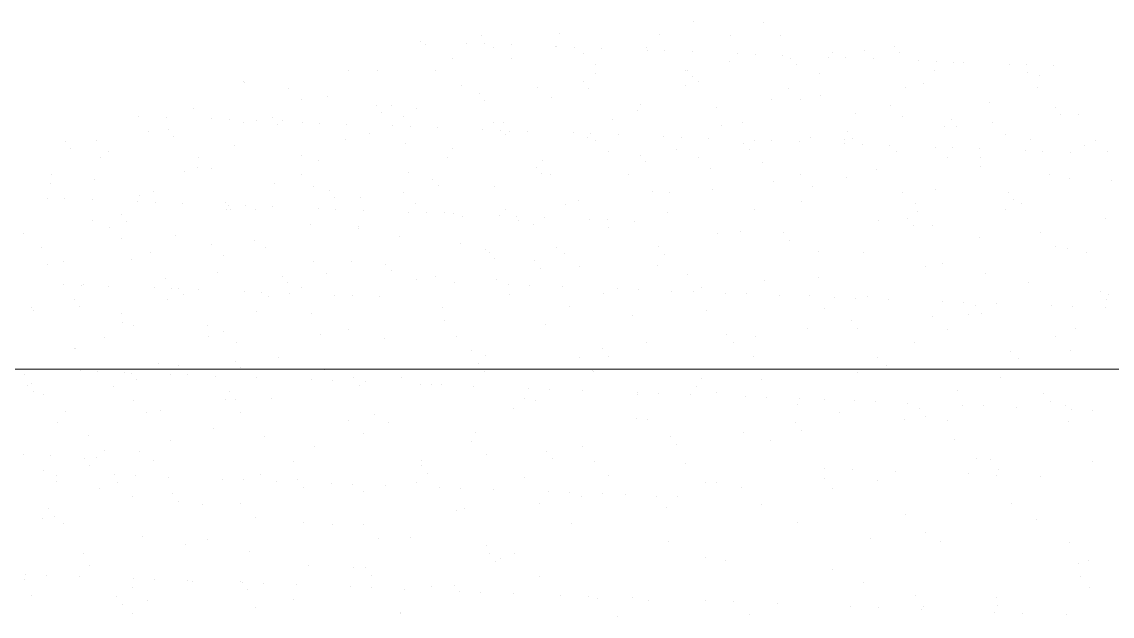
# Model space of a CAD drawing. Header units: millimetres. Extents: x 235 to 418, y 139 to 274.
# Drawn here: x 304.043 to 305.347, y 219.404 to 220.114 of the extents above; entities that cross this region are included whole.
import ezdxf

# ---------------------------------------------------------------- set-up
doc = ezdxf.new("R2010")
doc.units = ezdxf.units.MM
doc.header["$LTSCALE"] = 0.01
for name, color, linetype, lineweight in [('muros bajos', 42, 'Continuous', 18), ('puertas', 2, 'Continuous', 9), ('punto delgado', 4, 'Continuous', 0)]:
    doc.layers.add(name, color=color, linetype=linetype, lineweight=lineweight)

# ---------------------------------------------------------------- blocks, each defined once
blk = doc.blocks.new('A$C329661E2')
at = {"layer": 'puertas'}
for p, q in [((1.34308, 5.63918), (1.34308, 5.63918)), ((1.40136, 5.63854), (1.40136, 5.63854)), ((1.23053, 5.62945), (1.23053, 5.62945)), ((1.31433, 5.62855), (1.31433, 5.62855)), ((1.11395, 5.62279), (1.11395, 5.62279)), ((1.11797, 5.61973), (1.11797, 5.61973)), ((1.15224, 5.6213), (1.15224, 5.6213)), ((1.16446, 5.62728), (1.16446, 5.62728)), ((1.16692, 5.62073), (1.16692, 5.62073)), ((1.18984, 5.61983), (1.18984, 5.61983)), ((1.37346, 5.62776), (1.37346, 5.62776)), ((1.41541, 5.62772), (1.41541, 5.62772)), ((1.17482, 5.61788), (1.17482, 5.61788)), ((1.22729, 5.61856), (1.22729, 5.61856)), ((1.22814, 5.61834), (1.22814, 5.61834)), ((1.24281, 5.61777), (1.24281, 5.61777)), ((1.25035, 5.61271), (1.25035, 5.61271)), ((1.26574, 5.61688), (1.26574, 5.61688)), ((1.30286, 5.618), (1.30286, 5.618)), ((1.30403, 5.61539), (1.30403, 5.61539)), ((1.31871, 5.61482), (1.31871, 5.61482)), ((1.34163, 5.61392), (1.34163, 5.61392)), ((1.37993, 5.61243), (1.37993, 5.61243)), ((1.3946, 5.61186), (1.3946, 5.61186)), ((1.41753, 5.61097), (1.41753, 5.61097)), ((1.45935, 5.61319), (1.45935, 5.61319)), ((1.48589, 5.61529), (1.48589, 5.61529)), ((1.51153, 5.61867), (1.51153, 5.61867)), ((1.51581, 5.61314), (1.51581, 5.61314)), ((1.14025, 5.60858), (1.14025, 5.60858)), ((1.1903, 5.60827), (1.1903, 5.60827)), ((1.26071, 5.60331), (1.26071, 5.60331)), ((1.37333, 5.60556), (1.37333, 5.60556)), ((1.42449, 5.60868), (1.42449, 5.60868)), ((1.42878, 5.60315), (1.42878, 5.60315)), ((1.45582, 5.60948), (1.45582, 5.60948)), ((1.4705, 5.6089), (1.4705, 5.6089)), ((1.49342, 5.60801), (1.49342, 5.60801)), ((1.53172, 5.60652), (1.53172, 5.60652)), ((1.54639, 5.60595), (1.54639, 5.60595)), ((1.56082, 5.6052), (1.56082, 5.6052)), ((1.56932, 5.60505), (1.56932, 5.60505)), ((1.60761, 5.60356), (1.60761, 5.60356)), ((1.62229, 5.60299), (1.62229, 5.60299)), ((1.64521, 5.6021), (1.64521, 5.6021)), ((1.05322, 5.59859), (1.05322, 5.59859)), ((1.07775, 5.59855), (1.07775, 5.59855)), ((1.12621, 5.5986), (1.12621, 5.5986)), ((1.26078, 5.59584), (1.26078, 5.59584)), ((1.33624, 5.59814), (1.33624, 5.59814)), ((1.33746, 5.5987), (1.33746, 5.5987)), ((1.34174, 5.59317), (1.34174, 5.59317)), ((1.44826, 5.59547), (1.44826, 5.59547)), ((1.54524, 5.59862), (1.54524, 5.59862)), ((1.62307, 5.59703), (1.62307, 5.59703)), ((1.63315, 5.59374), (1.63315, 5.59374)), ((0.96519, 5.58882), (0.96519, 5.58882)), ((0.96618, 5.5886), (0.96618, 5.5886)), ((1.00311, 5.58355), (1.00311, 5.58355)), ((1.14822, 5.58611), (1.14822, 5.58611)), ((1.2121, 5.58403), (1.2121, 5.58403)), ((1.25042, 5.58871), (1.25042, 5.58871)), ((1.25471, 5.58318), (1.25471, 5.58318)), ((1.33571, 5.58575), (1.33571, 5.58575)), ((1.3466, 5.58874), (1.3466, 5.58874)), ((1.42213, 5.58357), (1.42213, 5.58357)), ((1.52059, 5.58402), (1.52059, 5.58402)), ((1.53603, 5.58705), (1.53603, 5.58705)), ((1.63113, 5.58406), (1.63113, 5.58406)), ((1.01346, 5.57415), (1.01346, 5.57415)), ((1.03567, 5.57639), (1.03567, 5.57639)), ((1.16339, 5.57872), (1.16339, 5.57872)), ((1.22315, 5.57603), (1.22315, 5.57603)), ((1.40804, 5.57429), (1.40804, 5.57429)), ((1.43249, 5.57417), (1.43249, 5.57417)), ((1.449, 5.57706), (1.449, 5.57706)), ((0.92311, 5.56666), (0.92311, 5.56666)), ((1.07635, 5.56874), (1.07635, 5.56874)), ((1.089, 5.56898), (1.089, 5.56898)), ((1.1106, 5.5663), (1.1106, 5.5663)), ((1.16767, 5.57319), (1.16767, 5.57319)), ((1.29548, 5.56457), (1.29548, 5.56457)), ((1.29799, 5.56947), (1.29799, 5.56947)), ((1.36196, 5.56707), (1.36196, 5.56707)), ((1.50803, 5.56901), (1.50803, 5.56901)), ((1.59107, 5.57159), (1.59107, 5.57159)), ((1.6462, 5.56718), (1.6462, 5.56718)), ((0.8771, 5.56015), (0.8771, 5.56015)), ((0.90002, 5.55926), (0.90002, 5.55926)), ((0.93831, 5.55777), (0.93831, 5.55777)), ((0.95299, 5.55719), (0.95299, 5.55719)), ((0.97591, 5.5563), (0.97591, 5.5563)), ((0.98931, 5.55875), (0.98931, 5.55875)), ((0.99804, 5.55658), (0.99804, 5.55658)), ((1.08063, 5.56321), (1.08063, 5.56321)), ((1.09935, 5.55958), (1.09935, 5.55958)), ((1.27492, 5.55709), (1.27492, 5.55709)), ((1.47851, 5.56186), (1.47851, 5.56186)), ((1.51838, 5.55961), (1.51838, 5.55961)), ((1.55916, 5.55719), (1.55916, 5.55719)), ((1.65048, 5.56165), (1.65048, 5.56165)), ((1.666, 5.5615), (1.666, 5.5615)), ((0.88549, 5.54685), (0.88549, 5.54685)), ((0.90228, 5.54876), (0.90228, 5.54876)), ((0.96486, 5.55487), (0.96486, 5.55487)), ((0.9936, 5.55322), (0.9936, 5.55322)), ((1.01421, 5.55481), (1.01421, 5.55481)), ((1.02889, 5.55424), (1.02889, 5.55424)), ((1.05181, 5.55334), (1.05181, 5.55334)), ((1.0901, 5.55185), (1.0901, 5.55185)), ((1.10478, 5.55128), (1.10478, 5.55128)), ((1.1277, 5.55039), (1.1277, 5.55039)), ((1.166, 5.5489), (1.166, 5.5489)), ((1.17489, 5.55442), (1.17489, 5.55442)), ((1.18067, 5.54833), (1.18067, 5.54833)), ((1.18293, 5.55485), (1.18293, 5.55485)), ((1.18789, 5.5471), (1.18789, 5.5471)), ((1.2036, 5.54743), (1.2036, 5.54743)), ((1.36596, 5.55214), (1.36596, 5.55214)), ((1.38388, 5.5549), (1.38388, 5.5549)), ((1.47213, 5.54721), (1.47213, 5.54721)), ((1.55344, 5.55177), (1.55344, 5.55177)), ((1.56345, 5.55166), (1.56345, 5.55166)), ((1.59392, 5.55444), (1.59392, 5.55444)), ((0.81524, 5.53878), (0.81524, 5.53878)), ((0.84175, 5.53983), (0.84175, 5.53983)), ((0.90656, 5.54324), (0.90656, 5.54324)), ((1.05075, 5.54031), (1.05075, 5.54031)), ((1.07037, 5.54512), (1.07037, 5.54512)), ((1.10085, 5.53711), (1.10085, 5.53711)), ((1.18525, 5.54501), (1.18525, 5.54501)), ((1.24189, 5.54594), (1.24189, 5.54594)), ((1.2534, 5.54241), (1.2534, 5.54241)), ((1.25657, 5.54537), (1.25657, 5.54537)), ((1.26078, 5.53985), (1.26078, 5.53985)), ((1.27949, 5.54448), (1.27949, 5.54448)), ((1.31779, 5.54299), (1.31779, 5.54299)), ((1.33246, 5.54241), (1.33246, 5.54241)), ((1.35539, 5.54152), (1.35539, 5.54152)), ((1.38509, 5.53722), (1.38509, 5.53722)), ((1.39368, 5.54003), (1.39368, 5.54003)), ((1.40836, 5.53946), (1.40836, 5.53946)), ((1.43128, 5.53856), (1.43128, 5.53856)), ((1.44089, 5.54205), (1.44089, 5.54205)), ((1.46958, 5.53707), (1.46958, 5.53707)), ((1.46978, 5.54033), (1.46978, 5.54033)), ((1.47641, 5.54168), (1.47641, 5.54168)), ((1.60427, 5.54504), (1.60427, 5.54504)), ((1.62578, 5.54032), (1.62578, 5.54032)), ((1.67981, 5.53987), (1.67981, 5.53987)), ((0.81952, 5.53325), (0.81952, 5.53325)), ((0.85211, 5.53042), (0.85211, 5.53042)), ((0.95782, 5.5354), (0.95782, 5.5354)), ((1.14085, 5.53269), (1.14085, 5.53269)), ((1.27114, 5.53045), (1.27114, 5.53045)), ((1.32833, 5.53233), (1.32833, 5.53233)), ((1.38937, 5.53169), (1.38937, 5.53169)), ((1.48425, 5.5365), (1.48425, 5.5365)), ((1.50717, 5.53561), (1.50717, 5.53561)), ((1.51322, 5.53059), (1.51322, 5.53059)), ((1.54547, 5.53412), (1.54547, 5.53412)), ((1.56015, 5.53355), (1.56015, 5.53355)), ((1.58307, 5.53265), (1.58307, 5.53265)), ((1.62137, 5.53116), (1.62137, 5.53116)), ((1.63604, 5.53059), (1.63604, 5.53059)), ((1.65896, 5.5297), (1.65896, 5.5297)), ((1.6707, 5.53556), (1.6707, 5.53556)), ((1.69017, 5.53047), (1.69017, 5.53047)), ((0.84526, 5.52567), (0.84526, 5.52567)), ((0.92764, 5.52526), (0.92764, 5.52526)), ((1.01381, 5.52713), (1.01381, 5.52713)), ((1.02829, 5.52296), (1.02829, 5.52296)), ((1.13664, 5.52574), (1.13664, 5.52574)), ((1.21578, 5.5226), (1.21578, 5.5226)), ((1.29806, 5.52723), (1.29806, 5.52723)), ((1.30234, 5.52171), (1.30234, 5.52171)), ((1.34667, 5.52528), (1.34667, 5.52528)), ((1.40067, 5.52087), (1.40067, 5.52087)), ((1.55567, 5.52576), (1.55567, 5.52576)), ((1.58367, 5.52557), (1.58367, 5.52557)), ((0.8035, 5.51115), (0.8035, 5.51115)), ((0.91574, 5.51324), (0.91574, 5.51324)), ((0.92678, 5.51714), (0.92678, 5.51714)), ((0.938, 5.51586), (0.938, 5.51586)), ((1.01353, 5.51069), (1.01353, 5.51069)), ((1.10322, 5.51288), (1.10322, 5.51288)), ((1.21102, 5.51725), (1.21102, 5.51725)), ((1.2153, 5.51172), (1.2153, 5.51172)), ((1.22253, 5.51117), (1.22253, 5.51117)), ((1.28811, 5.51115), (1.28811, 5.51115)), ((1.35703, 5.51588), (1.35703, 5.51588)), ((1.43256, 5.51071), (1.43256, 5.51071)), ((1.49663, 5.51558), (1.49663, 5.51558)), ((1.5837, 5.51816), (1.5837, 5.51816)), ((1.64156, 5.51119), (1.64156, 5.51119)), ((0.80318, 5.50351), (0.80318, 5.50351)), ((0.83974, 5.50716), (0.83974, 5.50716)), ((0.99067, 5.50315), (0.99067, 5.50315)), ((1.02389, 5.50129), (1.02389, 5.50129)), ((1.12398, 5.50726), (1.12398, 5.50726)), ((1.12827, 5.50173), (1.12827, 5.50173)), ((1.17556, 5.50142), (1.17556, 5.50142)), ((1.40959, 5.5056), (1.40959, 5.5056)), ((1.44292, 5.50131), (1.44292, 5.50131)), ((1.47114, 5.50844), (1.47114, 5.50844)), ((1.65863, 5.50807), (1.65863, 5.50807)), ((1.69383, 5.5057), (1.69383, 5.5057)), ((0.80028, 5.49128), (0.80028, 5.49128)), ((0.87811, 5.49343), (0.87811, 5.49343)), ((0.88939, 5.49658), (0.88939, 5.49658)), ((1.03695, 5.49727), (1.03695, 5.49727)), ((1.04123, 5.49175), (1.04123, 5.49175)), ((1.063, 5.4917), (1.063, 5.4917)), ((1.09943, 5.49612), (1.09943, 5.49612)), ((1.30842, 5.4966), (1.30842, 5.4966)), ((1.32256, 5.49561), (1.32256, 5.49561)), ((1.35859, 5.49871), (1.35859, 5.49871)), ((1.51845, 5.49614), (1.51845, 5.49614)), ((1.54607, 5.49835), (1.54607, 5.49835)), ((1.6068, 5.49572), (1.6068, 5.49572)), ((0.81496, 5.4907), (0.81496, 5.4907)), ((0.83788, 5.48981), (0.83788, 5.48981)), ((0.87617, 5.48832), (0.87617, 5.48832)), ((0.89085, 5.48775), (0.89085, 5.48775)), ((0.91377, 5.48685), (0.91377, 5.48685)), ((0.94991, 5.48729), (0.94991, 5.48729)), ((0.95044, 5.48197), (0.95044, 5.48197)), ((0.95207, 5.48536), (0.95207, 5.48536)), ((0.96674, 5.48479), (0.96674, 5.48479)), ((0.97528, 5.48201), (0.97528, 5.48201)), ((0.98967, 5.4839), (0.98967, 5.4839)), ((1.02796, 5.48241), (1.02796, 5.48241)), ((1.10978, 5.48672), (1.10978, 5.48672)), ((1.23552, 5.48562), (1.23552, 5.48562)), ((1.24603, 5.48899), (1.24603, 5.48899)), ((1.39431, 5.48203), (1.39431, 5.48203)), ((1.43352, 5.48862), (1.43352, 5.48862)), ((1.52881, 5.48674), (1.52881, 5.48674)), ((1.61108, 5.49019), (1.61108, 5.49019)), ((1.6184, 5.48689), (1.6184, 5.48689)), ((0.86287, 5.4773), (0.86287, 5.4773)), ((0.95419, 5.48176), (0.95419, 5.48176)), ((1.04264, 5.48184), (1.04264, 5.48184)), ((1.06556, 5.48094), (1.06556, 5.48094)), ((1.10386, 5.47945), (1.10386, 5.47945)), ((1.11853, 5.47888), (1.11853, 5.47888)), ((1.13347, 5.47926), (1.13347, 5.47926)), ((1.14146, 5.47799), (1.14146, 5.47799)), ((1.14848, 5.47564), (1.14848, 5.47564)), ((1.17975, 5.4765), (1.17975, 5.4765)), ((1.18532, 5.48155), (1.18532, 5.48155)), ((1.19443, 5.47592), (1.19443, 5.47592)), ((1.21735, 5.47503), (1.21735, 5.47503)), ((1.25565, 5.47354), (1.25565, 5.47354)), ((1.27032, 5.47297), (1.27032, 5.47297)), ((1.32096, 5.4789), (1.32096, 5.4789)), ((1.4978, 5.47293), (1.4978, 5.47293)), ((1.5225, 5.4746), (1.5225, 5.4746)), ((1.53094, 5.47982), (1.53094, 5.47982)), ((1.60435, 5.48158), (1.60435, 5.48158)), ((1.68888, 5.47446), (1.68888, 5.47446)), ((0.83789, 5.47225), (0.83789, 5.47225)), ((0.85218, 5.46696), (0.85218, 5.46696)), ((0.86716, 5.47177), (0.86716, 5.47177)), ((1.02092, 5.46954), (1.02092, 5.46954)), ((1.06118, 5.46744), (1.06118, 5.46744)), ((1.06145, 5.46565), (1.06145, 5.46565)), ((1.19567, 5.47215), (1.19567, 5.47215)), ((1.20841, 5.46918), (1.20841, 5.46918)), ((1.27121, 5.46698), (1.27121, 5.46698)), ((1.29324, 5.47207), (1.29324, 5.47207)), ((1.52765, 5.46796), (1.52765, 5.46796)), ((1.54336, 5.46854), (1.54336, 5.46854)), ((0.78012, 5.46179), (0.78012, 5.46179)), ((0.86254, 5.45756), (0.86254, 5.45756)), ((0.90836, 5.45981), (0.90836, 5.45981)), ((0.97441, 5.45567), (0.97441, 5.45567)), ((1.09585, 5.45945), (1.09585, 5.45945)), ((1.36274, 5.46126), (1.36274, 5.46126)), ((1.38197, 5.46289), (1.38197, 5.46289)), ((1.41806, 5.46261), (1.41806, 5.46261)), ((1.4232, 5.45598), (1.4232, 5.45598)), ((1.58237, 5.45801), (1.58237, 5.45801)), ((1.63401, 5.46234), (1.63401, 5.46234)), ((0.79581, 5.45009), (0.79581, 5.45009)), ((0.88738, 5.44568), (0.88738, 5.44568)), ((0.93807, 5.45239), (0.93807, 5.45239)), ((0.98329, 5.44973), (0.98329, 5.44973)), ((1.14707, 5.45288), (1.14707, 5.45288)), ((1.16818, 5.448), (1.16818, 5.448)), ((1.17162, 5.44578), (1.17162, 5.44578)), ((1.22767, 5.44959), (1.22767, 5.44959)), ((1.31362, 5.45063), (1.31362, 5.45063)), ((1.44731, 5.44634), (1.44731, 5.44634)), ((1.48504, 5.44541), (1.48504, 5.44541)), ((1.64643, 5.45106), (1.64643, 5.45106)), ((1.65635, 5.44863), (1.65635, 5.44863)), ((1.67229, 5.44591), (1.67229, 5.44591)), ((0.81393, 5.43829), (0.81393, 5.43829)), ((0.87074, 5.44), (0.87074, 5.44)), ((0.94843, 5.44299), (0.94843, 5.44299)), ((1.02396, 5.43783), (1.02396, 5.43783)), ((1.05563, 5.43827), (1.05563, 5.43827)), ((1.1759, 5.44026), (1.1759, 5.44026)), ((1.20917, 5.43865), (1.20917, 5.43865)), ((1.23424, 5.44483), (1.23424, 5.44483)), ((1.31876, 5.444), (1.31876, 5.444)), ((1.55191, 5.43665), (1.55191, 5.43665)), ((0.80034, 5.43569), (0.80034, 5.43569)), ((0.94307, 5.42855), (0.94307, 5.42855)), ((1.03432, 5.42843), (1.03432, 5.42843)), ((1.08458, 5.4358), (1.08458, 5.4358)), ((1.08886, 5.43027), (1.08886, 5.43027)), ((1.21431, 5.43201), (1.21431, 5.43201)), ((1.24667, 5.43355), (1.24667, 5.43355)), ((1.31224, 5.43467), (1.31224, 5.43467)), ((1.33731, 5.42735), (1.33731, 5.42735)), ((1.53722, 5.43424), (1.53722, 5.43424)), ((1.58811, 5.42793), (1.58811, 5.42793)), ((0.81403, 5.41887), (0.81403, 5.41887)), ((0.82871, 5.4183), (0.82871, 5.4183)), ((0.83052, 5.41882), (0.83052, 5.41882)), ((0.89982, 5.42372), (0.89982, 5.42372)), ((0.99754, 5.42581), (0.99754, 5.42581)), ((1.00183, 5.42028), (1.00183, 5.42028)), ((1.10985, 5.42326), (1.10985, 5.42326)), ((1.1261, 5.42584), (1.1261, 5.42584)), ((1.14186, 5.42048), (1.14186, 5.42048)), ((1.17717, 5.423), (1.17717, 5.423)), ((1.18782, 5.41869), (1.18782, 5.41869)), ((1.20543, 5.418), (1.20543, 5.418)), ((1.40216, 5.42257), (1.40216, 5.42257)), ((1.44746, 5.42467), (1.44746, 5.42467)), ((1.62402, 5.42049), (1.62402, 5.42049)), ((0.85163, 5.41741), (0.85163, 5.41741)), ((0.88993, 5.41592), (0.88993, 5.41592)), ((0.9046, 5.41535), (0.9046, 5.41535)), ((0.91051, 5.41583), (0.91051, 5.41583)), ((0.91479, 5.4103), (0.91479, 5.4103)), ((0.92753, 5.41445), (0.92753, 5.41445)), ((0.96582, 5.41296), (0.96582, 5.41296)), ((0.9805, 5.41239), (0.9805, 5.41239)), ((0.98571, 5.40915), (0.98571, 5.40915)), ((1.00342, 5.4115), (1.00342, 5.4115)), ((1.01355, 5.41611), (1.01355, 5.41611)), ((1.04172, 5.41001), (1.04172, 5.41001)), ((1.05639, 5.40943), (1.05639, 5.40943)), ((1.18834, 5.41042), (1.18834, 5.41042)), ((1.23294, 5.41693), (1.23294, 5.41693)), ((1.26709, 5.4109), (1.26709, 5.4109)), ((1.27889, 5.41514), (1.27889, 5.41514)), ((1.2965, 5.41445), (1.2965, 5.41445)), ((1.32401, 5.41338), (1.32401, 5.41338)), ((1.34302, 5.41268), (1.34302, 5.41268)), ((1.34974, 5.41607), (1.34974, 5.41607)), ((1.36997, 5.41159), (1.36997, 5.41159)), ((1.38758, 5.41091), (1.38758, 5.41091)), ((1.41508, 5.40984), (1.41508, 5.40984)), ((1.44038, 5.40987), (1.44038, 5.40987)), ((1.48895, 5.40882), (1.48895, 5.40882)), ((1.68411, 5.41281), (1.68411, 5.41281)), ((1.69118, 5.41044), (1.69118, 5.41044)), ((0.82347, 5.40584), (0.82347, 5.40584)), ((0.82775, 5.40031), (0.82775, 5.40031)), ((0.90099, 5.40639), (0.90099, 5.40639)), ((1.07931, 5.40854), (1.07931, 5.40854)), ((1.23858, 5.4007), (1.23858, 5.4007)), ((1.46104, 5.40805), (1.46104, 5.40805)), ((1.47865, 5.40736), (1.47865, 5.40736)), ((1.50616, 5.40629), (1.50616, 5.40629)), ((1.55211, 5.4045), (1.55211, 5.4045)), ((1.56972, 5.40381), (1.56972, 5.40381)), ((1.57966, 5.40083), (1.57966, 5.40083)), ((1.59723, 5.40274), (1.59723, 5.40274)), ((1.64319, 5.40095), (1.64319, 5.40095)), ((1.6608, 5.40027), (1.6608, 5.40027)), ((1.68925, 5.40618), (1.68925, 5.40618)), ((0.78707, 5.39927), (0.78707, 5.39927)), ((0.78844, 5.39666), (0.78844, 5.39666)), ((0.86261, 5.3941), (0.86261, 5.3941)), ((0.97592, 5.3963), (0.97592, 5.3963)), ((1.02205, 5.39419), (1.02205, 5.39419)), ((1.13202, 5.39923), (1.13202, 5.39923)), ((1.29141, 5.39294), (1.29141, 5.39294)), ((1.35389, 5.39715), (1.35389, 5.39715)), ((1.45281, 5.39859), (1.45281, 5.39859)), ((1.54345, 5.39238), (1.54345, 5.39238)), ((1.57352, 5.3939), (1.57352, 5.3939)), ((1.58481, 5.39419), (1.58481, 5.39419)), ((1.6883, 5.39919), (1.6883, 5.39919)), ((0.86337, 5.38658), (0.86337, 5.38658)), ((0.87296, 5.3847), (0.87296, 5.3847)), ((0.93501, 5.3842), (0.93501, 5.3842)), ((1.13413, 5.38872), (1.13413, 5.38872)), ((1.21882, 5.38548), (1.21882, 5.38548)), ((1.43846, 5.38223), (1.43846, 5.38223)), ((1.47522, 5.38884), (1.47522, 5.38884)), ((1.48036, 5.38221), (1.48036, 5.38221)), ((1.66344, 5.3818), (1.66344, 5.3818)), ((0.84797, 5.37422), (0.84797, 5.37422)), ((0.9357, 5.37512), (0.9357, 5.37512)), ((0.9485, 5.37953), (0.9485, 5.37953)), ((1.02969, 5.37673), (1.02969, 5.37673)), ((1.05304, 5.38108), (1.05304, 5.38108)), ((1.08376, 5.37381), (1.08376, 5.37381)), ((1.14368, 5.37488), (1.14368, 5.37488)), ((1.37078, 5.37686), (1.37078, 5.37686)), ((1.39448, 5.37545), (1.39448, 5.37545)), ((1.55588, 5.3811), (1.55588, 5.3811)), ((1.64652, 5.3749), (1.64652, 5.3749)), ((0.82314, 5.3654), (0.82314, 5.3654)), ((0.82436, 5.36542), (0.82436, 5.36542)), ((0.95886, 5.37013), (0.95886, 5.37013)), ((1.15611, 5.36359), (1.15611, 5.36359)), ((1.26633, 5.36488), (1.26633, 5.36488)), ((1.30339, 5.37056), (1.30339, 5.37056)), ((1.37592, 5.37023), (1.37592, 5.37023)), ((1.52837, 5.37013), (1.52837, 5.37013)), ((1.65895, 5.36362), (1.65895, 5.36362)), ((0.95814, 5.35435), (0.95814, 5.35435)), ((0.99472, 5.35795), (0.99472, 5.35795)), ((1.16833, 5.35889), (1.16833, 5.35889)), ((1.24675, 5.35739), (1.24675, 5.35739)), ((1.27147, 5.35824), (1.27147, 5.35824)), ((1.39331, 5.35846), (1.39331, 5.35846)), ((1.49755, 5.35797), (1.49755, 5.35797)), ((1.60907, 5.36288), (1.60907, 5.36288)), ((1.61517, 5.35638), (1.61517, 5.35638)), ((0.78949, 5.34796), (0.78949, 5.34796)), ((0.82779, 5.34647), (0.82779, 5.34647)), ((0.84246, 5.3459), (0.84246, 5.3459)), ((0.86539, 5.34501), (0.86539, 5.34501)), ((0.89362, 5.35296), (0.89362, 5.35296)), ((0.91025, 5.35085), (0.91025, 5.35085)), ((0.96242, 5.34882), (0.96242, 5.34882)), ((1.03326, 5.34722), (1.03326, 5.34722)), ((1.16189, 5.35289), (1.16189, 5.35289)), ((1.16703, 5.34626), (1.16703, 5.34626)), ((1.25824, 5.34679), (1.25824, 5.34679)), ((1.25918, 5.34611), (1.25918, 5.34611)), ((1.48011, 5.34471), (1.48011, 5.34471)), ((1.50462, 5.3509), (1.50462, 5.3509)), ((0.78106, 5.34324), (0.78106, 5.34324)), ((0.78714, 5.3358), (0.78714, 5.3358)), ((0.8711, 5.34436), (0.8711, 5.34436)), ((0.87539, 5.33884), (0.87539, 5.33884)), ((0.90368, 5.34352), (0.90368, 5.34352)), ((0.91836, 5.34294), (0.91836, 5.34294)), ((0.94128, 5.34205), (0.94128, 5.34205)), ((0.97622, 5.34069), (0.97622, 5.34069)), ((1.02218, 5.3389), (1.02218, 5.3389)), ((1.03979, 5.33821), (1.03979, 5.33821)), ((1.05745, 5.34091), (1.05745, 5.34091)), ((1.0673, 5.33714), (1.0673, 5.33714)), ((1.09779, 5.34046), (1.09779, 5.34046)), ((1.34982, 5.33991), (1.34982, 5.33991)), ((1.40018, 5.33891), (1.40018, 5.33891)), ((1.60062, 5.34049), (1.60062, 5.34049)), ((0.78407, 5.33438), (0.78407, 5.33438)), ((0.78835, 5.32885), (0.78835, 5.32885)), ((0.7975, 5.3264), (0.7975, 5.3264)), ((0.85599, 5.33315), (0.85599, 5.33315)), ((0.953, 5.32893), (0.953, 5.32893)), ((1.06259, 5.33427), (1.06259, 5.33427)), ((1.11325, 5.33535), (1.11325, 5.33535)), ((1.12318, 5.33512), (1.12318, 5.33512)), ((1.13086, 5.33467), (1.13086, 5.33467)), ((1.15837, 5.3336), (1.15837, 5.3336)), ((1.20432, 5.33181), (1.20432, 5.33181)), ((1.22194, 5.33112), (1.22194, 5.33112)), ((1.24944, 5.33005), (1.24944, 5.33005)), ((1.2954, 5.32826), (1.2954, 5.32826)), ((1.29574, 5.32693), (1.29574, 5.32693)), ((1.31301, 5.32757), (1.31301, 5.32757)), ((1.34052, 5.3265), (1.34052, 5.3265)), ((1.34504, 5.33304), (1.34504, 5.33304)), ((1.36225, 5.32863), (1.36225, 5.32863)), ((1.56468, 5.32979), (1.56468, 5.32979)), ((1.63682, 5.32706), (1.63682, 5.32706)), ((0.87304, 5.32124), (0.87304, 5.32124)), ((0.95006, 5.3224), (0.95006, 5.3224)), ((0.95814, 5.32229), (0.95814, 5.32229)), ((0.98811, 5.32345), (0.98811, 5.32345)), ((1.20086, 5.32298), (1.20086, 5.32298)), ((1.20997, 5.32137), (1.20997, 5.32137)), ((1.38647, 5.32471), (1.38647, 5.32471)), ((1.40408, 5.32403), (1.40408, 5.32403)), ((1.42961, 5.31812), (1.42961, 5.31812)), ((1.43159, 5.32295), (1.43159, 5.32295)), ((1.45289, 5.32243), (1.45289, 5.32243)), ((1.47754, 5.32116), (1.47754, 5.32116)), ((1.49516, 5.32048), (1.49516, 5.32048)), ((1.52266, 5.31941), (1.52266, 5.31941)), ((1.56862, 5.31762), (1.56862, 5.31762)), ((1.64197, 5.32042), (1.64197, 5.32042)), ((1.65459, 5.31769), (1.65459, 5.31769)), ((0.81577, 5.31197), (0.81577, 5.31197)), ((0.88339, 5.31184), (0.88339, 5.31184)), ((0.89561, 5.31274), (0.89561, 5.31274)), ((0.96249, 5.31112), (0.96249, 5.31112)), ((1.07491, 5.3097), (1.07491, 5.3097)), ((1.19129, 5.31495), (1.19129, 5.31495)), ((1.46532, 5.31115), (1.46532, 5.31115)), ((1.53238, 5.31507), (1.53238, 5.31507)), ((1.53752, 5.30844), (1.53752, 5.30844)), ((1.58623, 5.31693), (1.58623, 5.31693)), ((1.61374, 5.31586), (1.61374, 5.31586)), ((1.65969, 5.31407), (1.65969, 5.31407)), ((1.6773, 5.31338), (1.6773, 5.31338)), ((0.80857, 5.30275), (0.80857, 5.30275)), ((1.05313, 5.30492), (1.05313, 5.30492)), ((1.08685, 5.30296), (1.08685, 5.30296)), ((1.29454, 5.30645), (1.29454, 5.30645)), ((1.30393, 5.3055), (1.30393, 5.3055)), ((1.42794, 5.30309), (1.42794, 5.30309)), ((1.51953, 5.30602), (1.51953, 5.30602)), ((1.55596, 5.30495), (1.55596, 5.30495)), ((1.65787, 5.3039), (1.65787, 5.3039)), ((0.83479, 5.29256), (0.83479, 5.29256)), ((0.93984, 5.29803), (0.93984, 5.29803)), ((0.98241, 5.29098), (0.98241, 5.29098)), ((1.06556, 5.29364), (1.06556, 5.29364)), ((1.15948, 5.29478), (1.15948, 5.29478)), ((1.32349, 5.2911), (1.32349, 5.2911)), ((1.38446, 5.29435), (1.38446, 5.29435)), ((1.43308, 5.29645), (1.43308, 5.29645)), ((0.90416, 5.28799), (0.90416, 5.28799)), ((1.02441, 5.28311), (1.02441, 5.28311)), ((1.1562, 5.28744), (1.1562, 5.28744)), ((1.24939, 5.28268), (1.24939, 5.28268)), ((1.32863, 5.28447), (1.32863, 5.28447)), ((1.40699, 5.28802), (1.40699, 5.28802)), ((1.5616, 5.28854), (1.5616, 5.28854)), ((0.78032, 5.27645), (0.78032, 5.27645)), ((0.80324, 5.27556), (0.80324, 5.27556)), ((0.8317, 5.2729), (0.8317, 5.2729)), ((0.84154, 5.27407), (0.84154, 5.27407)), ((0.84862, 5.27973), (0.84862, 5.27973)), ((0.87796, 5.27899), (0.87796, 5.27899)), ((1.16863, 5.27616), (1.16863, 5.27616)), ((1.21905, 5.27912), (1.21905, 5.27912)), ((1.22419, 5.27249), (1.22419, 5.27249)), ((1.5801, 5.27306), (1.5801, 5.27306)), ((1.59174, 5.27221), (1.59174, 5.27221)), ((0.79757, 5.26294), (0.79757, 5.26294)), ((0.83598, 5.26737), (0.83598, 5.26737)), ((0.88935, 5.27145), (0.88935, 5.27145)), ((1.00723, 5.27051), (1.00723, 5.27051)), ((1.11433, 5.27101), (1.11433, 5.27101)), ((1.11461, 5.26714), (1.11461, 5.26714)), ((1.25927, 5.26996), (1.25927, 5.26996)), ((1.33619, 5.26893), (1.33619, 5.26893)), ((1.45232, 5.26465), (1.45232, 5.26465)), ((1.4758, 5.26374), (1.4758, 5.26374)), ((1.59859, 5.26337), (1.59859, 5.26337)), ((1.67733, 5.27021), (1.67733, 5.27021)), ((0.80793, 5.25354), (0.80793, 5.25354)), ((0.8084, 5.25855), (0.8084, 5.25855)), ((0.85654, 5.25911), (0.85654, 5.25911)), ((0.87415, 5.25843), (0.87415, 5.25843)), ((0.90165, 5.25736), (0.90165, 5.25736)), ((0.94761, 5.25557), (0.94761, 5.25557)), ((0.96522, 5.25488), (0.96522, 5.25488)), ((0.97926, 5.25934), (0.97926, 5.25934)), ((0.99273, 5.25381), (0.99273, 5.25381)), ((1.01016, 5.25515), (1.01016, 5.25515)), ((1.11975, 5.2605), (1.11975, 5.2605)), ((1.20113, 5.25726), (1.20113, 5.25726)), ((1.2717, 5.25868), (1.2717, 5.25868)), ((1.45248, 5.25623), (1.45248, 5.25623)), ((1.49724, 5.25465), (1.49724, 5.25465)), ((1.51248, 5.26231), (1.51248, 5.26231)), ((1.57375, 5.25992), (1.57375, 5.25992)), ((1.59723, 5.25901), (1.59723, 5.25901)), ((1.63391, 5.25758), (1.63391, 5.25758)), ((0.8442, 5.24767), (0.8442, 5.24767)), ((0.8595, 5.25245), (0.8595, 5.25245)), ((1.0153, 5.24852), (1.0153, 5.24852)), ((1.03868, 5.25202), (1.03868, 5.25202)), ((1.05629, 5.25133), (1.05629, 5.25133)), ((1.06606, 5.24559), (1.06606, 5.24559)), ((1.0838, 5.25026), (1.0838, 5.25026)), ((1.1103, 5.25303), (1.1103, 5.25303)), ((1.12976, 5.24847), (1.12976, 5.24847)), ((1.14737, 5.24778), (1.14737, 5.24778)), ((1.17487, 5.24671), (1.17487, 5.24671)), ((1.22083, 5.24492), (1.22083, 5.24492)), ((1.23844, 5.24424), (1.23844, 5.24424)), ((1.3529, 5.25316), (1.3529, 5.25316)), ((1.36234, 5.25248), (1.36234, 5.25248)), ((1.38313, 5.24898), (1.38313, 5.24898)), ((1.45933, 5.24739), (1.45933, 5.24739)), ((0.87193, 5.24117), (0.87193, 5.24117)), ((0.90572, 5.24317), (0.90572, 5.24317)), ((0.91086, 5.23654), (0.91086, 5.23654)), ((0.96257, 5.23497), (0.96257, 5.23497)), ((1.21337, 5.23555), (1.21337, 5.23555)), ((1.24845, 5.24117), (1.24845, 5.24117)), ((1.26595, 5.24317), (1.26595, 5.24317)), ((1.2857, 5.24234), (1.2857, 5.24234)), ((1.3119, 5.24138), (1.3119, 5.24138)), ((1.32951, 5.24069), (1.32951, 5.24069)), ((0.80128, 5.23119), (0.80128, 5.23119)), ((0.93099, 5.23392), (0.93099, 5.23392)), ((1.14401, 5.22919), (1.14401, 5.22919)), ((1.15063, 5.23067), (1.15063, 5.23067)), ((1.32007, 5.23141), (1.32007, 5.23141)), ((1.3997, 5.23393), (1.3997, 5.23393)), ((1.61, 5.23476), (1.61, 5.23476)), ((0.79593, 5.22226), (0.79593, 5.22226)), ((0.80642, 5.22455), (0.80642, 5.22455)), ((0.8136, 5.21804), (0.8136, 5.21804)), ((0.975, 5.22369), (0.975, 5.22369)), ((1.01556, 5.219), (1.01556, 5.219)), ((1.03957, 5.21721), (1.03957, 5.21721)), ((1.06564, 5.21749), (1.06564, 5.21749)), ((1.24055, 5.21857), (1.24055, 5.21857)), ((1.42991, 5.2192), (1.42991, 5.2192)), ((1.52056, 5.22567), (1.52056, 5.22567)), ((1.63094, 5.22162), (1.63094, 5.22162)), ((1.53713, 5.21063), (1.53713, 5.21063)), ((0.8805, 5.20734), (0.8805, 5.20734)), ((0.91667, 5.20056), (0.91667, 5.20056)), ((0.93512, 5.20522), (0.93512, 5.20522)), ((1.07807, 5.20621), (1.07807, 5.20621)), ((1.10548, 5.2069), (1.10548, 5.2069)), ((1.16871, 5.20001), (1.16871, 5.20001)), ((1.32193, 5.20309), (1.32193, 5.20309)), ((1.49168, 5.20564), (1.49168, 5.20564)), ((1.5498, 5.20306), (1.5498, 5.20306)), ((1.65798, 5.20236), (1.65798, 5.20236)), ((0.83068, 5.19324), (0.83068, 5.19324)), ((0.97041, 5.19523), (0.97041, 5.19523)), ((1.17177, 5.19337), (1.17177, 5.19337)), ((1.19228, 5.19315), (1.19228, 5.19315)), ((1.35242, 5.18966), (1.35242, 5.18966)), ((0.83535, 5.18356), (0.83535, 5.18356)), ((1.01974, 5.18307), (1.01974, 5.18307)), ((1.05721, 5.18148), (1.05721, 5.18148)), ((1.06732, 5.18138), (1.06732, 5.18138)), ((1.17691, 5.18673), (1.17691, 5.18673)), ((1.18114, 5.18872), (1.18114, 5.18872)), ((1.36971, 5.1875), (1.36971, 5.1875)), ((1.66553, 5.18473), (1.66553, 5.18473)), ((1.67455, 5.18732), (1.67455, 5.18732)), ((0.78138, 5.17121), (0.78138, 5.17121)), ((0.78197, 5.17578), (0.78197, 5.17578)), ((0.79958, 5.17509), (0.79958, 5.17509)), ((0.82708, 5.17402), (0.82708, 5.17402)), ((0.87304, 5.17223), (0.87304, 5.17223)), ((0.89065, 5.17154), (0.89065, 5.17154)), ((1.07246, 5.17475), (1.07246, 5.17475)), ((1.21317, 5.17368), (1.21317, 5.17368)), ((1.45936, 5.17978), (1.45936, 5.17978)), ((1.66795, 5.17385), (1.66795, 5.17385)), ((0.87202, 5.16501), (0.87202, 5.16501)), ((0.91816, 5.17047), (0.91816, 5.17047)), ((0.92215, 5.16981), (0.92215, 5.16981)), ((0.96288, 5.1694), (0.96288, 5.1694)), ((0.96411, 5.16868), (0.96411, 5.16868)), ((0.96802, 5.16277), (0.96802, 5.16277)), ((0.98172, 5.168), (0.98172, 5.168)), ((1.00923, 5.16693), (1.00923, 5.16693)), ((1.05519, 5.16514), (1.05519, 5.16514)), ((1.0728, 5.16445), (1.0728, 5.16445)), ((1.1003, 5.16338), (1.1003, 5.16338)), ((1.12281, 5.16559), (1.12281, 5.16559)), ((1.14178, 5.16656), (1.14178, 5.16656)), ((1.48544, 5.16917), (1.48544, 5.16917)), ((1.6748, 5.165), (1.6748, 5.165)), ((0.78708, 5.15814), (0.78708, 5.15814)), ((0.85844, 5.15742), (0.85844, 5.15742)), ((0.88445, 5.15373), (0.88445, 5.15373)), ((1.00672, 5.15489), (1.00672, 5.15489)), ((1.14626, 5.16159), (1.14626, 5.16159)), ((1.16387, 5.1609), (1.16387, 5.1609)), ((1.19138, 5.15983), (1.19138, 5.15983)), ((1.23146, 5.15827), (1.23146, 5.15827)), ((1.25494, 5.15736), (1.25494, 5.15736)), ((1.26239, 5.1557), (1.26239, 5.1557)), ((1.29162, 5.15593), (1.29162, 5.15593)), ((1.30536, 5.15361), (1.30536, 5.15361)), ((1.35289, 5.15354), (1.35289, 5.15354)), ((1.37638, 5.15263), (1.37638, 5.15263)), ((1.52869, 5.15787), (1.52869, 5.15787)), ((1.59678, 5.15647), (1.59678, 5.15647)), ((0.86358, 5.15078), (0.86358, 5.15078)), ((0.97509, 5.14753), (0.97509, 5.14753)), ((1.09673, 5.14344), (1.09673, 5.14344)), ((1.41305, 5.1512), (1.41305, 5.1512)), ((1.47433, 5.14881), (1.47433, 5.14881)), ((1.49781, 5.1479), (1.49781, 5.1479)), ((1.53448, 5.14647), (1.53448, 5.14647)), ((1.53555, 5.14903), (1.53555, 5.14903)), ((1.59576, 5.14408), (1.59576, 5.14408)), ((1.5982, 5.14928), (1.5982, 5.14928)), ((0.87165, 5.14322), (0.87165, 5.14322)), ((1.09663, 5.14279), (1.09663, 5.14279)), ((1.27896, 5.14066), (1.27896, 5.14066)), ((1.38943, 5.14189), (1.38943, 5.14189)), ((1.61924, 5.14317), (1.61924, 5.14317)), ((1.65591, 5.14174), (1.65591, 5.14174))]:
    blk.add_line(p, q, dxfattribs=at)

msp = doc.modelspace()

# ---------------------------------------------------------------- linework, layer by layer
at = {"layer": 'muros bajos'}
msp.add_line((321.7095, 219.6989), (300.6269, 219.6989), dxfattribs=at)

# ---------------------------------------------------------------- block references
at = {"layer": 'punto delgado', "xscale": 1.424631235263632, "yscale": 1.424631235263661, "zscale": 1.42463123526367}
msp.add_blockref('A$C329661E2', (302.9331, 212.0804), dxfattribs=at)

doc.saveas('drawing.dxf')
